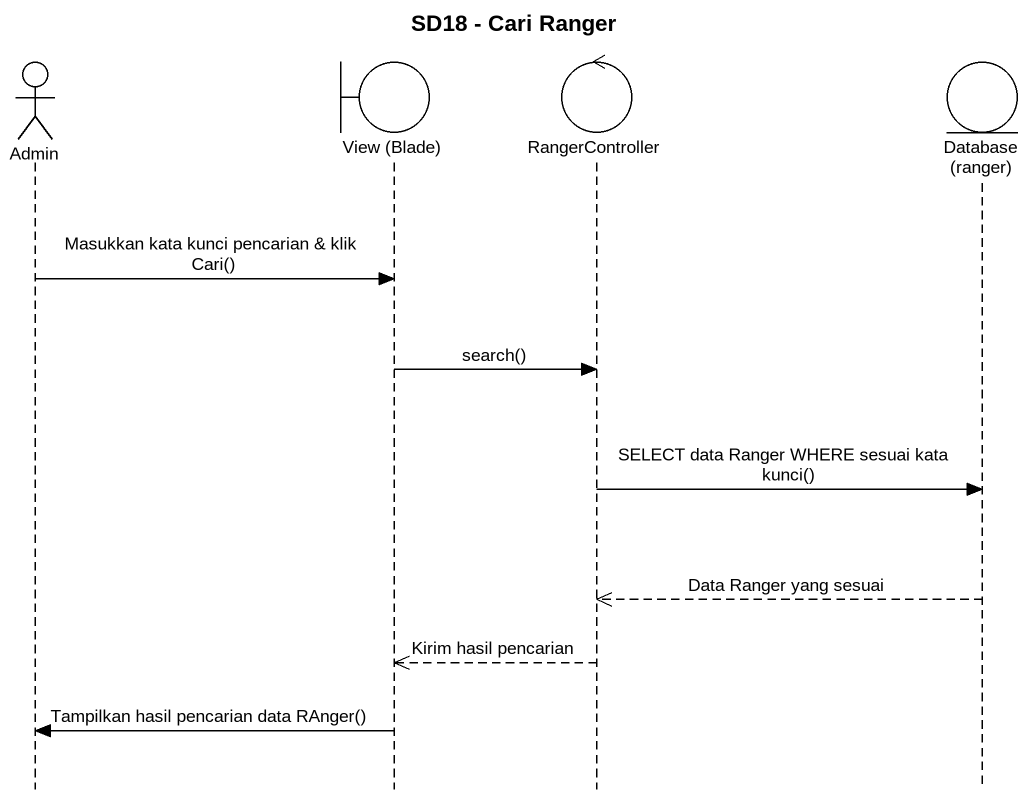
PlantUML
@startuml
title SD18 - Cari Ranger
hide footbox
actor Admin
boundary "View (Blade)" as View_Blade
control RangerController
entity "Database (ranger)" as Database_ranger

Admin -> View_Blade : Masukkan kata kunci pencarian & klik Cari()
View_Blade -> RangerController : search()
RangerController -> Database_ranger : SELECT data Ranger WHERE sesuai kata kunci()
Database_ranger -->> RangerController : Data Ranger yang sesuai
RangerController -->> View_Blade : Kirim hasil pencarian
View_Blade -> Admin : Tampilkan hasil pencarian data RAnger()
@enduml
